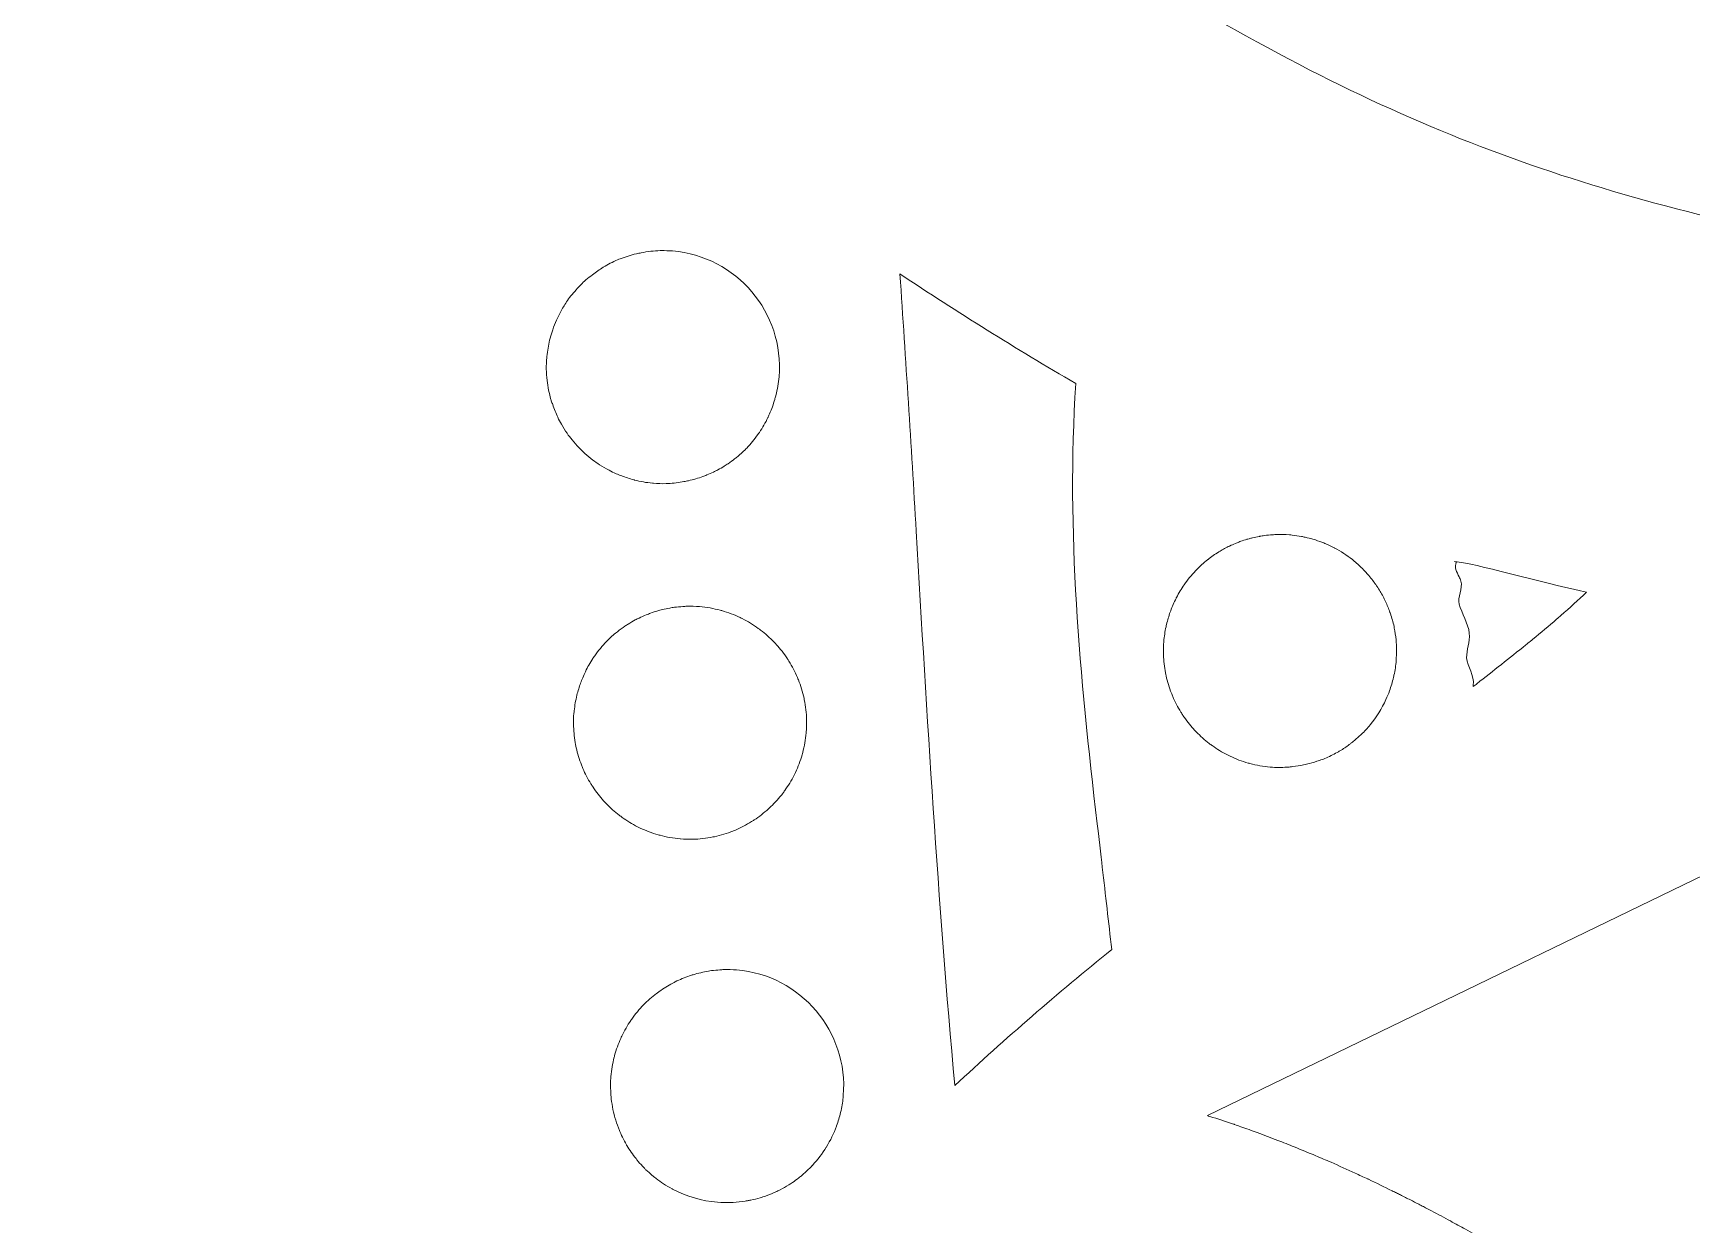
# Model space of a CAD drawing. Header units: millimetres. Extents: x -416 to 1516, y -417 to 43.
# Drawn here: x 490.95 to 521.05, y -215.64 to -194 of the extents above; entities that cross this region are included whole.
import ezdxf

# ---------------------------------------------------------------- set-up
doc = ezdxf.new("R2010")
doc.units = ezdxf.units.MM
doc.header["$MEASUREMENT"] = 0
doc.layers.add('Layer 3', color=7, linetype='Continuous')

msp = doc.modelspace()

# ---------------------------------------------------------------- linework, layer by layer
at = {"layer": 'Layer 3', "lineweight": 0}
for points, knots in [([(492.3217148291765, -166.1662194846967), (492.6204907351348, -165.7071174475935), (492.9517366660416, -165.4608146522449), (493.2756617690422, -165.0888735309187), (493.76404711777, -164.5280981133071), (494.2511405556907, -164.041930544798), (494.6638199311301, -163.4318902617474), (494.9481264360503, -164.1526903646488), (495.1786463877071, -164.8441856240788), (495.5658751202492, -165.5260992116905), (497.218142914975, -168.4361928999278), (499.5223089028972, -170.6230533865772), (502.0130268113457, -172.8231559589981), (502.3409137741544, -173.1128023619205), (502.657001284926, -173.3855247332716), (502.9809263879267, -173.6746328400244), (502.9177950131595, -173.8468014868997), (503.6049193076926, -174.2336641780465), (503.8070602852896, -174.4199146527179), (503.7749347698896, -174.6130553183597), (503.7531445409454, -174.7972387357399), (503.7897486804762, -174.9928555637617), (503.8730338638321, -175.4381341552302), (504.0673372492002, -175.8460765243774), (504.2569897556632, -176.2490019732241), (504.3484570407966, -176.4432838267454), (504.4417330010597, -176.5926933115714), (504.5051227579883, -176.7907432382796), (504.568598642304, -176.9887716331412), (504.5329419040317, -176.9285470576897), (504.5354395982585, -177.2059203079458), (504.5404349867121, -177.7471232768318), (504.6714347425387, -178.1997011643597), (505.3255722478006, -178.5087477612334), (505.4284944754224, -178.5573882031158), (505.9132194101971, -178.6793015196), (506.184176170112, -178.7158195317437), (506.3022568178689, -178.7317315665162), (506.8410697517619, -178.8544200294847), (507.016941876284, -178.8935218632423), (506.9769787686551, -179.058907978381), (506.9145364129849, -179.1969701799524), (506.8521801847019, -179.3600308556386), (506.7408174731412, -179.6513352107633), (506.6391010289392, -179.9502403078023), (506.5630505461023, -180.2553896404083), (506.5590025589071, -180.2755865126906), (506.5525430048723, -180.2962570856021), (506.5466002151603, -180.3169061266668), (506.5466002151603, -180.3169061266668), (506.5515094762267, -180.4863402290007), (506.5515094762267, -180.4863402290007), (506.5441886483206, -180.5955928195767), (506.5108573495008, -180.6947254421648), (506.4514294523802, -180.7837165649181), (506.4092270326859, -180.8783490315286), (506.3458372757573, -180.9574355047619), (506.2612601815944, -181.0209113890776), (506.2526474428813, -181.0284475354516), (506.2424844111998, -181.0326462455742), (506.2336132903253, -181.0396225639319), (505.9720444156077, -181.6591799232605), (505.7618074636204, -182.3571993322657), (505.96567098896, -182.9757231629487), (506.0738469871968, -183.3040622945398), (506.3466124222415, -183.4900543870497), (506.6509866083633, -183.61493909839), (507.0569911113, -183.7814879332551), (507.4487845953601, -183.9267202398051), (507.8347214170952, -184.139885522955), (507.9040539637358, -184.1782122102284), (507.9602951475325, -184.223256833698), (508.0062871722606, -184.2726508902178), (508.1846569910094, -184.3656254046259), (508.3691418542446, -184.4451855784884), (508.5605169084502, -184.5138721697256), (508.5718857235515, -184.5179416887676), (508.6027193281445, -184.5171234785898), (508.5948817359155, -184.5270065962631), (508.4617287954106, -184.6942013865317), (508.2931774987948, -184.8715807403285), (508.1748384688764, -185.0585202340968), (507.933681784909, -185.4395047310719), (507.8403196972587, -185.9207845703613), (508.0205843185244, -186.3161308091405), (508.200762812403, -186.7114555160729), (508.4771455977071, -186.8047960718764), (508.8561922284717, -186.8865309622639), (508.93805630994, -186.9041870766259), (509.0267244549916, -186.9064048568445), (509.115607918511, -186.9064263886913), (509.1396374595207, -186.9064263886913), (509.1634516820625, -186.9064909842316), (509.187395095685, -186.9064263886913), (509.2518183812591, -186.906254133917), (509.3154665203491, -186.9066201753123), (509.3756265002603, -186.9128859427261), (509.3757126276474, -186.9129074745729), (509.3758848824217, -186.9128859427261), (509.3759710098088, -186.9129074745729), (509.3697698379353, -186.935408254461), (509.3671860163214, -186.9570046967841), (509.3615016087708, -186.9793978174382), (509.3615877361579, -186.9793762855915), (509.3616307998515, -186.9793762855915), (509.361673863545, -186.9793547537447), (509.361673863545, -186.9793762855915), (509.361673863545, -186.9793762855915), (509.361673863545, -186.9793978174382), (509.3617599909322, -186.9793547537447), (509.3618461183193, -186.9793332218979), (509.3620183730935, -186.9792901582043), (509.3619322457064, -186.9793332218979), (509.3620183730935, -186.9793762855915), (509.3619322457064, -186.979419349285), (509.3621906278678, -186.9793547537447), (509.3624490100292, -186.9792686263575), (509.3626212648035, -186.9792040308172), (509.3626212648035, -186.9792040308172), (509.3626212648035, -186.9793978174382), (509.3626212648035, -186.9793978174382), (509.3891485000399, -186.970698951338), (509.4156757352763, -186.9625168495605), (509.4422890978998, -186.9535811331456), (510.1984875569122, -186.6997637232699), (511.0189370467244, -186.5787116806569), (511.798906664585, -186.4176749985682), (512.4183348328329, -186.2897973605251), (513.0363849628868, -186.1561061238506), (513.6512483796167, -186.0083330593802), (514.126800747662, -185.8493634345827), (514.593740376994, -185.6683236668328), (515.0562444458888, -185.4667209854054), (516.1611726953955, -186.979419349285), (517.5984234681482, -187.7895120207947), (519.2587441735708, -188.5405859002728), (520.0831555231911, -188.9135390183978), (520.8002521484458, -189.2362152742851), (521.5448234101954, -189.7125212569676), (522.0457402937508, -190.0328720734023), (522.4225906761435, -190.4514081111666), (522.7819571989486, -190.9180462946437), (522.7380322315117, -190.9142997533035), (522.6950116016396, -190.9116728679959), (522.6517325896062, -190.9086799412931), (522.6517325896062, -190.9086799412931), (522.6517325896062, -190.9087445368335), (522.6517325896062, -190.9087445368335), (522.651560334832, -190.9087230049867), (522.6513019526706, -190.9087230049867), (522.6510435705092, -190.9087014731399), (522.650957443122, -190.9087014731399), (522.6508713157349, -190.9086799412931), (522.6507851883478, -190.9086799412931), (522.6507851883478, -190.9086799412931), (522.6507851883478, -190.9087014731399), (522.6507851883478, -190.9087014731399), (522.6507421246541, -190.9087014731399), (522.6506990609606, -190.9086799412931), (522.6506129335735, -190.9086799412931), (522.93052694175, -191.2170805827633), (523.1465344286752, -191.5851029079752), (523.2913145664428, -191.9808367199965), (523.4932832892656, -192.327865494595), (523.6263501023834, -192.7225227142772), (523.6826774135671, -193.147948943012), (523.7433972214948, -193.6063188973245), (523.7387463425896, -194.0750456699395), (523.7232434129061, -194.536882251584), (523.7572637308228, -194.8607427590443), (523.7631203931478, -195.1877899798284), (523.7405550177194, -195.5104016401753), (523.7406411451066, -195.5103585764817), (523.7406842088001, -195.5103370446349), (523.7407272724937, -195.5102939809414), (523.7407272724937, -195.5103370446349), (523.7407272724937, -195.5103585764817), (523.7407272724937, -195.5104016401753), (523.7408133998808, -195.5103370446349), (523.740899527268, -195.5102509172478), (523.7409856546551, -195.5101863217074), (523.7409856546551, -195.5101863217074), (523.7409856546551, -195.5104231720221), (523.7409856546551, -195.5104231720221), (523.7412440368164, -195.5102724490946), (523.7414162915907, -195.5101432580139), (523.7416746737521, -195.5099925350864), (523.7416746737521, -195.5099925350864), (523.7416746737521, -195.5104016401753), (523.7416746737521, -195.5104016401753), (523.7749629088784, -195.4875563507387), (523.8081650166174, -195.4647325931489), (523.8413240606629, -195.4416073897042), (523.8014470804212, -196.2051482084695), (523.6923236809259, -196.9512266994939), (523.5148151360484, -197.6999751395194), (523.5064607794967, -197.7351151134689), (523.4740338182418, -197.7471298839737), (523.5078388176908, -197.8198859942528), (518.7181225645479, -196.8180306952954), (515.6518583915948, -195.7229640316152), (511.1341754907061, -192.9841346526883), (507.2976310309447, -190.6582214995155), (503.0855711632911, -187.2848055322056), (499.4907862792072, -183.5300605583722), (496.7032733947044, -180.6184381090133), (493.2758340238165, -176.4650740556896), (491.7998689905483, -172.4087325039693), (490.9547870680165, -170.0862213825882), (491.0267034362711, -168.1562788917512), (492.3217148291765, -166.1662194846967)], [0, 0, 0, 0, 1, 1, 1, 2, 2, 2, 3, 3, 3, 4, 4, 4, 5, 5, 5, 6, 6, 6, 7, 7, 7, 8, 8, 8, 9, 9, 9, 10, 10, 10, 11, 11, 11, 12, 12, 12, 13, 13, 13, 14, 14, 14, 15, 15, 15, 16, 16, 16, 17, 17, 17, 18, 18, 18, 19, 19, 19, 20, 20, 20, 21, 21, 21, 22, 22, 22, 23, 23, 23, 24, 24, 24, 25, 25, 25, 26, 26, 26, 27, 27, 27, 28, 28, 28, 29, 29, 29, 30, 30, 30, 31, 31, 31, 32, 32, 32, 33, 33, 33, 34, 34, 34, 35, 35, 35, 36, 36, 36, 37, 37, 37, 38, 38, 38, 39, 39, 39, 40, 40, 40, 41, 41, 41, 42, 42, 42, 43, 43, 43, 44, 44, 44, 45, 45, 45, 46, 46, 46, 47, 47, 47, 48, 48, 48, 49, 49, 49, 50, 50, 50, 51, 51, 51, 52, 52, 52, 53, 53, 53, 54, 54, 54, 55, 55, 55, 56, 56, 56, 57, 57, 57, 58, 58, 58, 59, 59, 59, 60, 60, 60, 61, 61, 61, 62, 62, 62, 63, 63, 63, 64, 64, 64, 65, 65, 65, 66, 66, 66, 67, 67, 67, 68, 68, 68, 69, 69, 69, 70, 70, 70, 70]), ([(500.2733397186817, -199.8872231994109), (500.2749761390372, -199.8669617315883), (500.2804021644264, -199.8480137064194), (500.282727603879, -199.8279890889114), (500.293924164206, -199.7271769822743), (500.3107190046966, -199.628367337388), (500.3353083737226, -199.5327228739787), (500.3486581187279, -199.4806804003047), (500.3676492075904, -199.4313078756317), (500.3847024302424, -199.381009481547), (500.404770111444, -199.3219906895153), (500.4260435760654, -199.2636609165807), (500.4509774546399, -199.2072474780097), (500.4730691294391, -199.1572720616268), (500.4964096513516, -199.1080933235749), (500.5220756127167, -199.0603141555638), (500.5561820580207, -198.9970535897159), (500.5939919809713, -198.9363337817884), (500.6340412159873, -198.8772719260631), (500.6585875213198, -198.8403878725242), (500.6824448075551, -198.803030118356), (500.7093165523401, -198.7680193354872), (500.7397195199974, -198.7287452469553), (500.7752901308826, -198.6943373557964), (500.808363047541, -198.6573671748703), (500.8641305307085, -198.5948817555066), (500.920587032973, -198.5330207596996), (500.9832877708046, -198.4776408497742), (501.0217867128522, -198.4435990000106), (501.0639460688529, -198.4141434336117), (501.1048996414339, -198.3829653194701), (501.1680310162011, -198.3348201100638), (501.231980601146, -198.2878376203837), (501.3002796191411, -198.2469917070367), (501.3839523757391, -198.1969732269602), (501.4693907437733, -198.1494955048041), (501.5597814365676, -198.1112764767646), (501.574509219767, -198.1050753048912), (501.5896245762085, -198.0996492795019), (501.6046107415693, -198.0940509993384), (501.7002982686722, -198.0561334171539), (501.7996892734216, -198.026182618279), (501.9012765265429, -198.0024760549711), (501.9308182203289, -197.9956935232345), (501.9604891051957, -197.98929856474), (501.9904614359173, -197.9837648801168), (502.1032883130593, -197.9625560110358), (502.2180099927181, -197.946966953965), (502.3357461309265, -197.9445553871253), (502.3368657869592, -197.9445338552785), (502.3378993156048, -197.9443185368107), (502.3390189716375, -197.9442970049639), (502.3433253409941, -197.9442108775768), (502.3478039651249, -197.9447707055932), (502.3521103344814, -197.9447061100528), (502.4192466327502, -197.9438448361815), (502.4868135679547, -197.9455243202306), (502.5549833948691, -197.9511226003941), (503.7199854968999, -198.046896254884), (504.5866853936016, -199.0688407668898), (504.4909978664988, -200.2337998052271), (504.4814377265272, -200.3505670103303), (504.4601211982123, -200.4633938874722), (504.4326896254109, -200.5735077519195), (504.4319144789268, -200.5767375289369), (504.4311393324426, -200.5799673059543), (504.430407249652, -200.5832186148185), (504.4247228421013, -200.6047504616013), (504.4181340969858, -200.6258732032953), (504.4120190524994, -200.6472327953038), (504.3861377726665, -200.7365468957589), (504.3550457859121, -200.8234278975276), (504.3183555189942, -200.9071867815127), (504.3103026082974, -200.9255534468184), (504.3025942071492, -200.9441138987452), (504.294282914291, -200.9623513729703), (504.2923881117741, -200.9663347646251), (504.2906655640315, -200.9703612199735), (504.2887707615146, -200.9743230797815), (504.2432955011093, -201.0690632056259), (504.1919205146855, -201.1602290449043), (504.1336122735977, -201.2462272409549), (504.1247842164167, -201.2592755401053), (504.1150087579774, -201.271591756465), (504.1058792549414, -201.2844247371476), (504.0439967272877, -201.3714133981501), (503.9770757474867, -201.4545263267318), (503.9032645767152, -201.5309213191172), (503.8934460545822, -201.5408905641776), (503.8832399592072, -201.5504507041492), (503.8730338638321, -201.5600539078143), (503.8300132339601, -201.6025793052104), (503.7860882665231, -201.6442218968884), (503.739708668553, -201.6830438166377), (503.7219664268039, -201.6978792590711), (503.7029322742479, -201.711078281149), (503.6847163318697, -201.725353895566), (503.6460020713541, -201.7556922676829), (503.6069433012901, -201.7856215347111), (503.5661619834835, -201.8132253622866), (503.5432520985066, -201.8287282919703), (503.5193948122712, -201.8427239923791), (503.4958820355844, -201.8573225844978), (503.4577276030852, -201.8809860841121), (503.4193147884247, -201.9041328194037), (503.3796961903444, -201.9253847521783), (503.3537718468178, -201.9392727933532), (503.327287675275, -201.9520627103422), (503.3008035037321, -201.964874159178), (503.2615294152002, -201.9838652480404), (503.2217816260392, -202.0018874037976), (503.1812586903939, -202.0184669258204), (503.156970767223, -202.0284146390341), (503.1323383345034, -202.037737928691), (503.1075767107031, -202.0468028361866), (503.0229565528467, -202.077787163707), (502.9356664459892, -202.1027856378219), (502.8467399187762, -202.1229394464106), (502.8195667281363, -202.1288391724291), (502.7923935374964, -202.1346527710604), (502.7649189010015, -202.1396050958205), (502.6712984311898, -202.1568305732467), (502.5758692862484, -202.1686946208241), (502.4788898483386, -202.1730009901806), (502.4659276765754, -202.1740775825198), (502.4530516321993, -202.17534796148), (502.4399602693553, -202.1757140028753), (502.3638236591313, -202.1776949327793), (502.2869980298102, -202.1762522990448), (502.209397254005, -202.1699004042439), (502.2044018655513, -202.169491299155), (502.1997509866463, -202.1679840698802), (502.1946694708055, -202.1675319010978), (502.0821871032121, -202.1575411241906), (501.9729775763297, -202.1376456977632), (501.8666963806097, -202.1110753988333), (501.862303883866, -202.1099772746473), (501.8578252597352, -202.1090514052357), (501.8533466356044, -202.1079102173562), (501.8144170566211, -202.0978979086022), (501.7779851718645, -202.0827825521606), (501.7398307393654, -202.0710046319705), (501.6693785366921, -202.048546915776), (501.5993569709544, -202.0253355849441), (501.5325221185405, -201.9959661459324), (501.4885971511036, -201.9765228882875), (501.4466531135707, -201.9538498536252), (501.4045368212635, -201.9314352011243), (501.3463147075627, -201.900924574233), (501.2888677403462, -201.8692081639219), (501.2340045947436, -201.8336375530367), (501.1918883024364, -201.8064643623968), (501.1518390674204, -201.7768150093769), (501.1118759597915, -201.7469288060423), (501.0619220752554, -201.7092050104789), (501.0138629932362, -201.6694141576242), (500.9675264589595, -201.6275562474785), (500.9299749181703, -201.5934282703277), (500.8928540143168, -201.5589342517816), (500.8578862951414, -201.5223085804041), (500.814908728963, -201.4773931480151), (500.7752040034954, -201.4296785755444), (500.7362744245121, -201.3811888565895), (500.7048379282093, -201.3421300865255), (500.6728846675836, -201.303609612631), (500.644290375056, -201.2623976578888), (500.6075139807509, -201.2092570600288), (500.5758191022866, -201.1527144303771), (500.5440380964352, -201.0963009918061), (500.5205253197483, -201.0547445275153), (500.4946009762219, -201.0146737606525), (500.4739304033104, -200.9714808760062), (500.4385320471994, -200.8975189823072), (500.4106267737689, -200.8198536109616), (500.3839272837582, -200.7416714752932), (500.3756590545936, -200.7171467018076), (500.3639457299437, -200.6941291575968), (500.3564526472633, -200.6692383427159), (500.3542994625851, -200.6622189606647), (500.3525769148424, -200.6550057919924), (500.3505959849384, -200.6479433462476), (500.3180398326028, -200.5355040423478), (500.2936657820447, -200.4198134295838), (500.2802299096522, -200.3010868264233), (500.2648992347428, -200.1660821470951), (500.2617986488061, -200.0277830952091), (500.2733397186817, -199.8872231994109)], [0, 0, 0, 0, 1, 1, 1, 2, 2, 2, 3, 3, 3, 4, 4, 4, 5, 5, 5, 6, 6, 6, 7, 7, 7, 8, 8, 8, 9, 9, 9, 10, 10, 10, 11, 11, 11, 12, 12, 12, 13, 13, 13, 14, 14, 14, 15, 15, 15, 16, 16, 16, 17, 17, 17, 18, 18, 18, 19, 19, 19, 20, 20, 20, 21, 21, 21, 22, 22, 22, 23, 23, 23, 24, 24, 24, 25, 25, 25, 26, 26, 26, 27, 27, 27, 28, 28, 28, 29, 29, 29, 30, 30, 30, 31, 31, 31, 32, 32, 32, 33, 33, 33, 34, 34, 34, 35, 35, 35, 36, 36, 36, 37, 37, 37, 38, 38, 38, 39, 39, 39, 40, 40, 40, 41, 41, 41, 42, 42, 42, 43, 43, 43, 44, 44, 44, 45, 45, 45, 46, 46, 46, 47, 47, 47, 48, 48, 48, 49, 49, 49, 50, 50, 50, 51, 51, 51, 52, 52, 52, 53, 53, 53, 54, 54, 54, 55, 55, 55, 56, 56, 56, 57, 57, 57, 58, 58, 58, 59, 59, 59, 60, 60, 60, 61, 61, 61, 62, 62, 62, 62]), ([(510.2635998615834, -208.3511553194195), (510.2875432752059, -208.5561169689451), (510.3319850069656, -208.9283810679731), (510.3564451849109, -209.1388118065815), (510.4168204832899, -209.6585905879186), (510.4696165716014, -210.1303318190832), (510.5265467744951, -210.6376005974395), (509.5467185547965, -211.4260106992389), (508.6006953345469, -212.251434045658), (507.679089228549, -213.1073464871215), (507.3735092590073, -209.7601132454996), (507.1741243577985, -206.3922094309661), (506.9793903354948, -203.0416818167864), (506.8880953051357, -201.4716226130773), (506.7902545933545, -199.9318156540981), (506.6834566333118, -198.3678284311818), (507.7292153678594, -199.0622950854678), (508.7914244333491, -199.7255836256124), (509.8745624539116, -200.3583615388656), (509.7014464057778, -203.0517156573871), (509.9492348985544, -205.6625812708837), (510.2635998615834, -208.3511553194195)], [0, 0, 0, 0, 1, 1, 1, 2, 2, 2, 3, 3, 3, 4, 4, 4, 5, 5, 5, 6, 6, 6, 7, 7, 7, 7]), ([(512.012158075122, -206.6308899525536), (511.9423087641586, -206.5534614315226), (511.8779716059715, -206.4712097768122), (511.8200940018193, -206.3842641795032), (511.8067011931204, -206.3640888390678), (511.7942557856799, -206.3433536706159), (511.7815089323845, -206.322726161398), (511.7263012772334, -206.2333044017089), (511.6766919022458, -206.1402652917604), (511.6351785016485, -206.0429628761489), (511.626307380774, -206.0221200484631), (511.6189865528679, -206.0005451379868), (511.6107183237032, -205.9793793325993), (511.5714442351714, -205.8784165030347), (511.5379406815774, -205.7747191289286), (511.5144279048905, -205.6673828727163), (511.5104660450825, -205.6490592711041), (511.5083989877913, -205.6300897140885), (511.504867764919, -205.6116153895488), (511.4843694467817, -205.5043006651833), (511.4711058291635, -205.3947035650588), (511.4675746062911, -205.2828456210221), (511.4650769120643, -205.2030916605385), (511.4659381859356, -205.122648680958), (511.4726561221319, -205.0412367682722), (511.4800630774251, -204.9509322028651), (511.4941879689147, -204.8628669495234), (511.5124469749865, -204.7765457757711), (511.5155475609232, -204.7617749288781), (511.5195094207313, -204.7473701233803), (511.5228683888294, -204.732728467568), (511.5407828853527, -204.6566779847311), (511.5621424773612, -204.582134731169), (511.5878945661134, -204.5097231304385), (511.5909951520502, -204.5009381369511), (511.5938373558255, -204.4920454842298), (511.5970240691494, -204.4833250862827), (511.6254030432091, -204.4068009028166), (511.6585620872547, -204.3327528817305), (511.6950800993983, -204.2608149816292), (511.6980945579479, -204.2548291282235), (511.7002046789326, -204.2482834468016), (511.7033052648694, -204.2423406570895), (511.745077047628, -204.1621345278235), (511.7917150277596, -204.0850505163411), (511.8427455046348, -204.0113900684971), (511.9052739876921, -203.9211931623239), (511.9737452604614, -203.8357117305961), (512.0490205968141, -203.7566683210564), (512.0543604948163, -203.7509839135057), (512.0590975011086, -203.7446320187048), (512.0646096538849, -203.7390122066945), (512.1274826464908, -203.6743951344993), (512.1951787727759, -203.6148165144512), (512.2658032302235, -203.5589844357434), (512.269420580483, -203.5562929548956), (512.2729087396618, -203.5535368785074), (512.2764830262278, -203.5508023339659), (512.2837177267468, -203.5454624359638), (512.2909524272658, -203.5402086653488), (512.2981010003978, -203.5347611081127), (512.361232375165, -203.4868096853274), (512.4267753167718, -203.4421741669467), (512.4949020799926, -203.4013067217529), (512.5209125509062, -203.3856961328354), (512.5467507670456, -203.3697840980629), (512.5734502570563, -203.3552716333312), (512.6040254794879, -203.3392304074781), (512.6346868293066, -203.3233829682459), (512.6658649434481, -203.3083968028851), (512.7002297709136, -203.2918388127091), (512.7351113627017, -203.2762066919448), (512.7705097188126, -203.2614789087453), (512.7923860751439, -203.2529953611129), (512.8140040493139, -203.2440811765448), (512.8359665330323, -203.2357698836866), (512.846904711198, -203.2316357691043), (512.8579290167509, -203.2275231863688), (512.8687810675293, -203.2231737533187), (512.9054713344473, -203.2099962630876), (512.9429367478493, -203.1983044702845), (512.9804882886385, -203.1871509736511), (512.993235141934, -203.1837274100126), (513.0058097404552, -203.1798516775917), (513.0184704663635, -203.1763419865661), (513.0389687845008, -203.1706791108622), (513.0593809752507, -203.1650592988519), (513.079879293388, -203.1594394868416), (513.1217372035338, -203.1492333914665), (513.1642841327766, -203.1412235444633), (513.2070033167937, -203.1335582070086), (513.2089842466978, -203.1332136974601), (513.2109651766018, -203.132826124218), (513.2128599791187, -203.1324816146695), (513.2414542716463, -203.1274646943691), (513.2699624367867, -203.1220817326734), (513.2987289840885, -203.1177753633168), (513.3473048304305, -203.1112727455884), (513.3966558232568, -203.1078276501032), (513.4461790708573, -203.1047270641664), (513.471974223303, -203.1025092839478), (513.4975971209745, -203.100011589721), (513.5236937192753, -203.0993010387772), (513.599571947338, -203.0973201088732), (513.6761391944976, -203.0987842744544), (513.7534815881415, -203.1050931055618), (513.7537830339965, -203.1051146374085), (513.7540844798515, -203.1051146374085), (513.7543859257064, -203.1051361692553), (513.7702333649386, -203.1064496119091), (513.7854348487672, -203.1097009207733), (513.8011530969187, -203.1113588729756), (513.858126363506, -203.1171078760666), (513.9148412479319, -203.1236750893353), (513.9701350304701, -203.1339888439443), (513.9923989600436, -203.1381229585266), (514.0136724246651, -203.1447547673357), (514.035677972077, -203.149577901015), (514.083866245177, -203.1598485919304), (514.1319683908898, -203.1701192828458), (514.1786063710214, -203.1838350692465), (514.1936786637693, -203.1882706296838), (514.2079758100331, -203.1944502697104), (514.2229619753939, -203.1992088078494), (514.2754135541569, -203.2157022024851), (514.3275206233712, -203.2329061480645), (514.3779482085366, -203.2534259980485), (514.3902213612029, -203.2584213865022), (514.4017193673849, -203.2648163449966), (514.4139063926639, -203.2700270519181), (514.4657981434104, -203.2920971948705), (514.5171731298343, -203.3152008664684), (514.5666102500476, -203.3412328692288), (514.5686773073387, -203.3423309934148), (514.5706151735492, -203.3436659679153), (514.5726822308403, -203.344785623948), (514.6864995729343, -203.4051178586334), (514.7937281699127, -203.4756346568471), (514.893635938985, -203.5546995982336), (514.8961336332118, -203.5566805281377), (514.8988897096, -203.5582954166464), (514.9013874038268, -203.5602978783972), (514.9043157349893, -203.5626663815433), (514.9071579387645, -203.5651210120765), (514.9100001425398, -203.5675325789162), (514.9159429322519, -203.572312648902), (514.921196702867, -203.577760206138), (514.9270533651919, -203.5826048716642), (514.9861798164575, -203.6315252275547), (515.0421195543992, -203.6839337426241), (515.0955185344205, -203.7388399519202), (515.1165336168806, -203.7604579260902), (515.137118062405, -203.782485005349), (515.1572718709937, -203.8049642533903), (515.2066228638199, -203.8601503766946), (515.253217780258, -203.9175758120644), (515.2967121107591, -203.9776066008948), (515.3012337985836, -203.9838508364618), (515.3063583781179, -203.9895998395529), (515.3107939385551, -203.9958871388135), (515.3160907728637, -204.0034232851874), (515.3214306708659, -204.0110455589486), (515.3265983140938, -204.0186893645565), (515.3311630656117, -204.0253857689059), (515.3350387980325, -204.0325558738846), (515.3395174221635, -204.0392953419276), (515.3799972941151, -204.099929022468), (515.4171181979686, -204.162780483227), (515.4513107706598, -204.2273544917287), (515.4662969360206, -204.2556473384013), (515.4805940822844, -204.2842846946224), (515.4942883368383, -204.3132880922389), (515.5251219414313, -204.3784434606036), (515.5526827053133, -204.4451921856304), (515.5768845010971, -204.5135773310126), (515.5793391316304, -204.5206397767573), (515.5824827812606, -204.5274007766471), (515.5848943481003, -204.5345062860855), (515.6113354559496, -204.6119563389632), (515.6331256848938, -204.6913011943579), (515.6504372897072, -204.7722394064145), (515.6522029011434, -204.7805722311194), (515.6530641750147, -204.7891634379858), (515.6547436590638, -204.7975177945375), (515.6688685505533, -204.8687020800015), (515.6794622191704, -204.9410921488853), (515.6863093464474, -205.014386555334), (515.6894529960776, -205.0477393860006), (515.6917784355302, -205.0812860032882), (515.6933287284986, -205.1150264071969), (515.6967738239838, -205.191055358187), (515.6965154418224, -205.2679886467419), (515.6917353718367, -205.345610954394), (515.6908310342718, -205.3597573777303), (515.6915631170624, -205.3736238870584), (515.6904003973361, -205.3878133740883), (515.6829073146557, -205.4793883184556), (515.6682225951498, -205.5685516959832), (515.6491453789002, -205.6558633346875), (515.6465615572863, -205.6680718918134), (515.6433317802689, -205.6799790030843), (515.6405326401871, -205.6920799009762), (515.6205510863726, -205.7762048263566), (515.5969091186051, -205.8588009906155), (515.5678411254484, -205.9387056740265), (515.5485485907309, -205.9916524852655), (515.5271889987224, -206.0433719812378), (515.503934604197, -206.0941440759516), (515.4276257391987, -206.2608005700506), (515.332024339483, -206.415915994274), (515.2176471693726, -206.5552485748055), (515.1679947306915, -206.615774596112), (515.114423495896, -206.6728124582397), (515.0585268216478, -206.7273741579874), (515.047890089337, -206.7377094444431), (515.0368657837843, -206.7475710302696), (515.0260567966992, -206.7576909982575), (514.9788159248577, -206.8019389433962), (514.9295079957251, -206.8439475764695), (514.8784344551563, -206.8837384293241), (514.8649555190702, -206.8942244387073), (514.8516057740649, -206.9047965754777), (514.8379115195111, -206.9149380753124), (514.7836512656183, -206.9551380332559), (514.7273670181281, -206.992603446658), (514.6694463502823, -207.0275281021397), (514.6594986370686, -207.0335139555453), (514.6500676881777, -207.0401457643545), (514.6399907838834, -207.0459593629858), (514.6330144655258, -207.0500288820278), (514.6253491280711, -207.0530002768838), (514.6183297460199, -207.0569836685386), (514.5458535497489, -207.0978295818856), (514.4709227229448, -207.1347566991181), (514.3937525840752, -207.166989873752), (514.3621868966916, -207.180081236596), (514.3295446169689, -207.1908040962938), (514.297203783101, -207.202280570629), (514.2371729942706, -207.2240707995732), (514.1762809315688, -207.2435571209117), (514.1140108306729, -207.2598997926198), (514.0789569841105, -207.2690723593493), (514.0435586279996, -207.2772113974332), (514.0079018897272, -207.2845968208797), (513.9425312028945, -207.2976666518769), (513.8762992421907, -207.3080450020262), (513.8090337528412, -207.3149782566903), (513.7816452437335, -207.3177989286188), (513.754515116787, -207.3217607884268), (513.7268682255179, -207.3236555909437), (513.7197627160797, -207.324129291573), (513.7126572066413, -207.3245599285086), (513.705551697203, -207.3251412883718), (513.6078401765026, -207.3308041640756), (513.5091381908502, -207.332160670423), (513.4087997848422, -207.3239355049519), (513.4073356192611, -207.3238063138712), (513.4059145173734, -207.3234833361695), (513.4044072880986, -207.3233541450888), (513.2775416468543, -207.3127174127781), (513.1548962475794, -207.2893553590187), (513.0359973896446, -207.2577681397883), (513.0245855108498, -207.254732149392), (513.0126999314257, -207.2527512194879), (513.0013311163243, -207.2495214424705), (512.8891071308923, -207.2176758410787), (512.781964661301, -207.1752365710698), (512.6786117967436, -207.1264238744132), (512.6620753384144, -207.118607814031), (512.6451082431495, -207.1116314956734), (512.6288301669817, -207.1034278620492), (512.5309894552006, -207.0540553373762), (512.4385747688087, -206.996371519845), (512.3504664517735, -206.9331540176907), (512.3324658278631, -206.920234909621), (512.3142929491784, -206.9076172474063), (512.2967229622036, -206.8941813750138), (512.2128348871378, -206.8298872805203), (512.1344589648484, -206.7591982275324), (512.0612937494803, -206.683492254244), (512.0446281000704, -206.6662021812774), (512.0282638965156, -206.6486967898429), (512.012158075122, -206.6308899525536)], [0, 0, 0, 0, 1, 1, 1, 2, 2, 2, 3, 3, 3, 4, 4, 4, 5, 5, 5, 6, 6, 6, 7, 7, 7, 8, 8, 8, 9, 9, 9, 10, 10, 10, 11, 11, 11, 12, 12, 12, 13, 13, 13, 14, 14, 14, 15, 15, 15, 16, 16, 16, 17, 17, 17, 18, 18, 18, 19, 19, 19, 20, 20, 20, 21, 21, 21, 22, 22, 22, 23, 23, 23, 24, 24, 24, 25, 25, 25, 26, 26, 26, 27, 27, 27, 28, 28, 28, 29, 29, 29, 30, 30, 30, 31, 31, 31, 32, 32, 32, 33, 33, 33, 34, 34, 34, 35, 35, 35, 36, 36, 36, 37, 37, 37, 38, 38, 38, 39, 39, 39, 40, 40, 40, 41, 41, 41, 42, 42, 42, 43, 43, 43, 44, 44, 44, 45, 45, 45, 46, 46, 46, 47, 47, 47, 48, 48, 48, 49, 49, 49, 50, 50, 50, 51, 51, 51, 52, 52, 52, 53, 53, 53, 54, 54, 54, 55, 55, 55, 56, 56, 56, 57, 57, 57, 58, 58, 58, 59, 59, 59, 60, 60, 60, 61, 61, 61, 62, 62, 62, 63, 63, 63, 64, 64, 64, 65, 65, 65, 66, 66, 66, 67, 67, 67, 68, 68, 68, 69, 69, 69, 70, 70, 70, 71, 71, 71, 72, 72, 72, 73, 73, 73, 74, 74, 74, 75, 75, 75, 76, 76, 76, 77, 77, 77, 78, 78, 78, 79, 79, 79, 80, 80, 80, 81, 81, 81, 82, 82, 82, 83, 83, 83, 84, 84, 84, 85, 85, 85, 86, 86, 86, 87, 87, 87, 88, 88, 88, 89, 89, 89, 90, 90, 90, 91, 91, 91, 92, 92, 92, 93, 93, 93, 94, 94, 94, 94]), ([(518.6792791129517, -204.5697108555754), (518.6534408968124, -204.5921901036166), (518.6274304258988, -204.6145186287304), (518.6014199549851, -204.6369117493845), (518.4586638108151, -204.7602246359097), (518.3135822271925, -204.8823532708618), (518.166304395198, -205.0029746765391), (518.1508875929015, -205.0157215298345), (518.1353846632179, -205.02846838313), (518.1198817335343, -205.0411291090383), (518.0939573900077, -205.0622949144257), (518.0675162821585, -205.0829008917969), (518.0415058112449, -205.1039805697973), (517.747251593111, -205.342338113683), (517.4487771330076, -205.5766907340671), (517.1543937237931, -205.8089117016197), (517.1326465585424, -205.8260510516589), (517.1105118200496, -205.8434272520126), (517.0888507821861, -205.8605450702049), (517.090056565606, -205.8532673059923), (517.0859224510236, -205.8449990768277), (517.086783724895, -205.838927096035), (517.1152057626483, -205.6506741596129), (516.9770574336898, -205.5111047287667), (516.9681001854282, -205.3366537061323), (516.9606071027478, -205.1906462530981), (517.034246018745, -205.0635868252327), (517.015900885286, -204.8889420159773), (516.9976418792141, -204.7142972067219), (516.8780109384888, -204.5275299677278), (516.8331385697935, -204.3625314258312), (516.8004101626836, -204.2420822749281), (516.8987676387875, -204.0742199974093), (516.8645750660963, -203.9457394676563), (516.8606993336755, -203.931097811844), (516.8533785057693, -203.9180710445404), (516.8477371619123, -203.9041830033655), (516.84300015562, -203.8925127424092), (516.8390813595055, -203.8805840992915), (516.8336553341163, -203.8693444752709), (516.7886537743402, -203.7764776200966), (516.7287521765904, -203.6955178761932), (516.7867159081297, -203.5979355465735), (516.7870604176783, -203.5972680593233), (516.7801702267078, -203.5958469574356), (516.7712991058332, -203.5942536007737), (516.7712129784461, -203.5942320689269), (516.771126851059, -203.5942320689269), (516.7710407236718, -203.5942105370801), (516.7663898447668, -203.5933707950556), (516.761911220636, -203.5925525848778), (516.7563129404724, -203.5916267154662), (516.7532984819228, -203.5911314829902), (516.7504132144539, -203.5906577823609), (516.747527946985, -203.5901840817317), (516.7735384178986, -203.5938875593783), (516.8100564300423, -203.5990336707594), (516.8725849130996, -203.6076894731661), (517.2014192771667, -203.653207797265), (518.6162338655716, -204.0388647049919), (519.1429028378792, -204.1468253847609), (518.9937302033679, -204.2901413569473), (518.8381410785153, -204.4307443164391), (518.6792791129517, -204.5697108555754)], [0, 0, 0, 0, 1, 1, 1, 2, 2, 2, 3, 3, 3, 4, 4, 4, 5, 5, 5, 6, 6, 6, 7, 7, 7, 8, 8, 8, 9, 9, 9, 10, 10, 10, 11, 11, 11, 12, 12, 12, 13, 13, 13, 14, 14, 14, 15, 15, 15, 16, 16, 16, 17, 17, 17, 18, 18, 18, 19, 19, 19, 20, 20, 20, 21, 21, 21, 21]), ([(500.9289844532183, -207.3461994345253), (500.9201563960373, -207.3254642660735), (500.9128786318248, -207.3039754829842), (500.9046534663537, -207.2829173368306), (500.8653363141283, -207.1818253161854), (500.8317896968407, -207.0780202828454), (500.8082769201538, -206.9705548355524), (500.8042719966522, -206.9523604250209), (500.8022910667482, -206.9335631227796), (500.7988029075694, -206.9151964574738), (500.7782615257386, -206.8077956057211), (500.7649548444268, -206.6981123782095), (500.7614236215545, -206.5861683067857), (500.7589259273277, -206.5064143463021), (500.7597872011989, -206.4259713667215), (500.7665051373952, -206.3445594540357), (500.767710920815, -206.3297886071427), (500.7714143984617, -206.3159005659678), (500.77296469143, -206.3012589101555), (500.7829554683373, -206.2048393002621), (500.7992335445051, -206.1106374705873), (500.8214544103849, -206.0188472077521), (500.8310145503565, -205.9790563548975), (500.8434168941034, -205.9404712854627), (500.8552163461404, -205.9016493657133), (500.8762314286004, -205.8325106056937), (500.9004332243843, -205.7649867341828), (500.9281662430406, -205.6992069422613), (500.9431524084014, -205.6626243345773), (500.9583108285365, -205.6261493861272), (500.9753640511885, -205.5907725618631), (501.015757795753, -205.5082194612978), (501.060974673997, -205.4287023511289), (501.1111869406944, -205.3528025912194), (501.1160100743738, -205.3455894225472), (501.1197135520204, -205.3376226392376), (501.1245366856998, -205.3304525342589), (501.1314268766703, -205.3202464388838), (501.139092214125, -205.3106001715251), (501.1462407872569, -205.3005447990776), (501.210664072831, -205.2091205776377), (501.2807717659559, -205.1220673210948), (501.3584586691483, -205.0423348924581), (501.4097905918785, -204.9895603359934), (501.4641369731583, -204.9398002380783), (501.5206365391164, -204.8926670254708), (501.5324359911534, -204.8827839077975), (501.5452689718359, -204.8740635098504), (501.5573268060343, -204.8644603061853), (501.601768537794, -204.828997354534), (501.6471576708122, -204.7947186544557), (501.6943554789601, -204.7628515212172), (501.7135618862904, -204.7499539449943), (501.7335434401048, -204.7383482795784), (501.7530943569836, -204.7260535950654), (501.7948661397423, -204.6998278056839), (501.8372408142109, -204.674441758327), (501.8809073994864, -204.651144300108), (501.9041617940118, -204.6387419563611), (501.92793295286, -204.6272870138726), (501.9517041117083, -204.6157244121502), (501.9933897670798, -204.5953768169405), (502.0358505689355, -204.5762350051506), (502.0790003898883, -204.5586219544822), (502.1049247334147, -204.5480282858651), (502.1311074591027, -204.5379729134175), (502.157548566952, -204.528412773446), (502.2005261331304, -204.5128667800687), (502.2442788457931, -204.4990218025874), (502.2883760680043, -204.4862534174452), (502.3157645771121, -204.4783512296759), (502.3431530862198, -204.4703413826727), (502.370886104876, -204.4635157872426), (502.4161891105071, -204.452362290609), (502.4622672626223, -204.4435988289684), (502.5086037968989, -204.4354597908846), (502.536250688168, -204.4306151253584), (502.5636391972758, -204.4250383770417), (502.5915444707063, -204.4212703038547), (502.6420151195652, -204.4145093039649), (502.6932609149083, -204.4108488900118), (502.7446789650257, -204.4077052403815), (502.7690099518902, -204.4061980111067), (502.7929964292063, -204.403291211791), (502.8175427345387, -204.4026237245407), (502.8932487078271, -204.4006427946367), (502.9697298275996, -204.402106960218), (503.0469860938563, -204.4084157913253), (503.0473306034049, -204.4084157913253), (503.0477612403405, -204.4084157913253), (503.0481488135826, -204.4084588550189), (503.177684403828, -204.4191171191764), (503.3029136247168, -204.4429098098714), (503.4242240494912, -204.4754013666667), (503.4335688709949, -204.4778990608935), (503.4433012657408, -204.4795139494022), (503.4525599598574, -204.4821408347097), (503.5676261490647, -204.5146754551985), (503.6776108224313, -204.5579759990787), (503.7833321901349, -204.6082959250102), (503.7966819351403, -204.6146478198111), (503.8104623170813, -204.6202891636682), (503.8236398073124, -204.6269209724773), (503.9253131878208, -204.6779945130461), (504.0215174792464, -204.7377453878684), (504.1126833185248, -204.803718966411), (504.1265067641594, -204.8137097433182), (504.1405024645682, -204.8234206062172), (504.1540675280414, -204.8337343608262), (504.242434227238, -204.9010213820225), (504.3249442641098, -204.975220126036), (504.4014253838823, -205.0551032776003), (504.4137416002421, -205.0679577901296), (504.4259286255211, -205.0809630255864), (504.4379003323324, -205.0941405158175), (504.5123574585073, -205.1759184698986), (504.5805703491153, -205.2631439812158), (504.6415054755107, -205.3556017313012), (504.6508502970144, -205.3697696864843), (504.6595491631147, -205.384368278603), (504.6685925387634, -205.398751552254), (504.728020435884, -205.4938792513404), (504.7809026515826, -205.5933348516302), (504.8247845553259, -205.6974197989783), (504.8304258991831, -205.710834139524), (504.8350767780881, -205.7247437125457), (504.8405028034774, -205.7383087760189), (504.8834373059623, -205.8463340513283), (504.9191371079282, -205.95789054951), (504.9438556680349, -206.0733012482659), (504.9458365979389, -206.0824307513018), (504.9467839991974, -206.0918617001927), (504.9486357380207, -206.1010342669221), (504.9725360879496, -206.2203637617925), (504.9873499985362, -206.3427292470592), (504.9902783296986, -206.4677216176334), (504.9913549220378, -206.5167065690643), (504.9890294825852, -206.5663590077455), (504.986574852052, -206.6160545101202), (504.9853690686322, -206.6411391116222), (504.9862303425035, -206.6658792035756), (504.9841632852123, -206.6911145280051), (504.9838618393574, -206.6950117922728), (504.9830005654861, -206.6987152699194), (504.9826560559375, -206.7026125341871), (504.9719331962397, -206.8246981054457), (504.9496692666663, -206.9429294761301), (504.9194816174768, -207.0576942194824), (504.9158642672172, -207.0713884740363), (504.9134957640711, -207.085599492913), (504.9096630953438, -207.0991645563861), (504.8779682168795, -207.2104196087129), (504.835981115653, -207.3168299955136), (504.7875775240852, -207.4193861817401), (504.7796107407756, -207.4362886814646), (504.7724621676437, -207.4536433499716), (504.7640216837049, -207.4702874675347), (504.7143261813301, -207.5687741347193), (504.6563624497908, -207.6620285631356), (504.5925420559265, -207.7506751763405), (504.5806564765024, -207.7672331665164), (504.5690292792397, -207.7839849433135), (504.5566269354928, -207.8001768920941), (504.4909117391117, -207.8862181518382), (504.4186508613085, -207.9666395995721), (504.3408347670355, -208.041398171602), (504.3260639201425, -208.0556307223254), (504.3110346910881, -208.0696048908875), (504.2958332072594, -208.0834068046752), (504.2156055461467, -208.1560767875672), (504.1303824965803, -208.2229116399811), (504.0400348674796, -208.2826625148034), (504.0241013008603, -208.2931915878802), (504.0077370973054, -208.3029885781663), (503.9915020848312, -208.3130870143075), (503.8977524239388, -208.3714813827825), (503.7999117121577, -208.4236315156905), (503.6974631851651, -208.4669751232643), (503.6827784656592, -208.4731762951377), (503.6675339181369, -208.4782793428252), (503.6527200075504, -208.4841575369969), (503.5456636653462, -208.5265968070059), (503.435248355044, -208.5620597586571), (503.3209573123208, -208.5866275958363), (503.3111387901878, -208.588737716821), (503.3009757585064, -208.5897712454666), (503.2910711089863, -208.5917521753706), (503.1705788943897, -208.6159109074609), (503.0470722212435, -208.6313277097574), (502.9207233443219, -208.6339115313714), (502.9199481978378, -208.6339330632182), (502.9192161150471, -208.6340622542989), (502.9184840322565, -208.6340622542989), (502.8471705557118, -208.635440292493), (502.7752111237637, -208.6332225122743), (502.7026488001056, -208.6272581907155), (502.7011846345244, -208.6271289996348), (502.6997635326367, -208.626806021933), (502.6982563033619, -208.6266768308524), (502.5713906621176, -208.6160400985416), (502.4487883265363, -208.5926780447823), (502.329846404908, -208.5610908255519), (502.3183914624196, -208.5580333033087), (502.306548946689, -208.5560739052515), (502.2951801315877, -208.5528441282341), (502.1830422735428, -208.5210200586891), (502.075856740258, -208.4785592568334), (501.972546939394, -208.4297896238703), (501.9560104810648, -208.4219520316414), (501.9389572584129, -208.4149757132838), (501.9225930548579, -208.4067290159659), (501.8247523430768, -208.3573349594462), (501.7322515292979, -208.2996296100683), (501.6441432122626, -208.2364121079139), (501.6262287157393, -208.2235575953846), (501.6081419644418, -208.2109614650166), (501.5906581048541, -208.1975686563177), (501.5067269660947, -208.1332530299775), (501.4283079801117, -208.0625639769895), (501.3550997010502, -207.9868149400075), (501.3384771153338, -207.9695463988877), (501.3220698480853, -207.9520194756065), (501.3060070903853, -207.9342126383171), (501.2361577794219, -207.8567841172862), (501.1717775575413, -207.7745324625758), (501.1139430170826, -207.6875868652668), (501.1005071446902, -207.6674330566781), (501.0881048009433, -207.6466978882263), (501.0753579476478, -207.6260703790083), (501.0201502924967, -207.5366055556258), (500.9705409175091, -207.4435233819837), (500.9289844532183, -207.3461994345253)], [0, 0, 0, 0, 1, 1, 1, 2, 2, 2, 3, 3, 3, 4, 4, 4, 5, 5, 5, 6, 6, 6, 7, 7, 7, 8, 8, 8, 9, 9, 9, 10, 10, 10, 11, 11, 11, 12, 12, 12, 13, 13, 13, 14, 14, 14, 15, 15, 15, 16, 16, 16, 17, 17, 17, 18, 18, 18, 19, 19, 19, 20, 20, 20, 21, 21, 21, 22, 22, 22, 23, 23, 23, 24, 24, 24, 25, 25, 25, 26, 26, 26, 27, 27, 27, 28, 28, 28, 29, 29, 29, 30, 30, 30, 31, 31, 31, 32, 32, 32, 33, 33, 33, 34, 34, 34, 35, 35, 35, 36, 36, 36, 37, 37, 37, 38, 38, 38, 39, 39, 39, 40, 40, 40, 41, 41, 41, 42, 42, 42, 43, 43, 43, 44, 44, 44, 45, 45, 45, 46, 46, 46, 47, 47, 47, 48, 48, 48, 49, 49, 49, 50, 50, 50, 51, 51, 51, 52, 52, 52, 53, 53, 53, 54, 54, 54, 55, 55, 55, 56, 56, 56, 57, 57, 57, 58, 58, 58, 59, 59, 59, 60, 60, 60, 61, 61, 61, 62, 62, 62, 63, 63, 63, 64, 64, 64, 65, 65, 65, 66, 66, 66, 67, 67, 67, 68, 68, 68, 69, 69, 69, 70, 70, 70, 71, 71, 71, 72, 72, 72, 73, 73, 73, 74, 74, 74, 75, 75, 75, 76, 76, 76, 77, 77, 77, 77]), ([(521.0416672145747, -218.4313324544863), (520.7838018175037, -218.2327657634552), (520.5242569363837, -218.0393451838052), (520.2639369087796, -217.8485299576159), (520.229485953927, -217.8232300376461), (520.1949488716874, -217.7980377769102), (520.1604117894477, -217.7728670480211), (519.9010822267956, -217.5839250925019), (519.6410636450463, -217.397437767516), (519.3800976620387, -217.2163979997661), (519.2956066952629, -217.1577667809765), (519.2051729387751, -217.0973699507508), (519.1162033478686, -217.0374252893074), (519.0860587623727, -217.0171207577912), (519.0574644698451, -216.9972468632107), (519.0268031200263, -216.9768131406138), (518.9422260258634, -216.9203566383493), (518.8542038362153, -216.8631249896005), (518.7660093917929, -216.8057641497711), (518.7210508957104, -216.7765239018401), (518.6767814187249, -216.74747744053), (518.6308755213839, -216.718043405978), (518.5402695101219, -216.6598212922772), (518.4475964415686, -216.6014053919555), (518.3536314622085, -216.5425803865448), (518.3097064947716, -216.5150842182032), (518.2656092725604, -216.4876526454019), (518.2209952860263, -216.4600488178263), (518.1197956061471, -216.3974342073819), (518.0175623976223, -216.3348841924778), (517.913003749645, -216.2719035406381), (517.8813949985679, -216.2528909199289), (517.8492694831679, -216.2338782992197), (517.8173162225422, -216.2148441466637), (517.8025453756492, -216.2060160894827), (517.78661180903, -216.197166500455), (517.7717548347498, -216.188338443274), (517.7572854337118, -216.1797687682545), (517.7431605422222, -216.1712206250817), (517.7286480774906, -216.1626294182153), (517.6470423781838, -216.1142042948008), (517.5659965068933, -216.0659729580073), (517.4825821324566, -216.017526302746), (517.4295707256773, -215.9867572936933), (517.3750520896233, -215.9561390075682), (517.3213516637469, -215.9254130622091), (517.3080449824351, -215.9177692566012), (517.2940062183328, -215.9102331102272), (517.2806134096338, -215.9026108364661), (517.1711024368965, -215.8401038852556), (517.059222961013, -215.7782644212954), (516.9472142940488, -215.7160804477866), (516.8562637732382, -215.6656097989277), (516.7656146982825, -215.6152252774559), (516.6731138845037, -215.5650991381455), (516.5605453895231, -215.5040563525163), (516.4469864295905, -215.4438748407583), (516.3323939410124, -215.3835426060729), (516.2827845660248, -215.3574244759253), (516.2347254840056, -215.3308111133018), (516.1847715994694, -215.3048437060817), (516.1560911795548, -215.2899651999548), (516.1276691418014, -215.2749359709004), (516.0989025944996, -215.260100528467), (516.0484750093343, -215.2340900575534), (515.9971861502976, -215.2087686057368), (515.9464571192773, -215.1830165169845), (515.885909566124, -215.1522259760851), (515.8256203951322, -215.1216292218068), (515.7646852687368, -215.0911401267623), (515.7415600652921, -215.0795990568867), (515.7189085624766, -215.0678211366965), (515.6957402953383, -215.0563015986677), (515.6697298244246, -215.0433609587512), (515.643719353511, -215.0304633825283), (515.6176227552102, -215.017608869999), (515.4740484008624, -214.9467906259303), (515.3299142184983, -214.877027442354), (515.1844881253272, -214.8082547237297), (515.1804832018256, -214.8063599212128), (515.176478278324, -214.8044866505427), (515.1724302911288, -214.8026133798726), (515.0966381904533, -214.7668274505196), (515.0198986885193, -214.7330009192238), (514.9436328872147, -214.6978609452742), (514.7983359851243, -214.6308538380861), (514.6529960193402, -214.5641697085998), (514.5065794612171, -214.4998540822595), (514.413992520051, -214.45915889184), (514.3211471967236, -214.4204876950181), (514.2282157460089, -214.3809552243248), (514.0990246653121, -214.3260274831819), (513.9699627756959, -214.2718318248295), (513.8404271854505, -214.2194233097602), (513.7403040979104, -214.1789003741149), (513.6405255199189, -214.1398200722041), (513.5403163049917, -214.1009335569144), (513.4162928675227, -214.052788347508), (513.2925278122151, -214.0063226221507), (513.1685905021333, -213.9608473617454), (513.0682951598188, -213.9240494355936), (512.968344327053, -213.8875744871435), (512.8682643032066, -213.8526713635085), (512.8314879089015, -213.839838382826), (512.7945392598223, -213.8254335773283), (512.7577628655172, -213.8128589788071), (512.7509157382402, -213.8105120075078), (512.7440255472698, -213.8081650362085), (512.7371784199928, -213.8058180649091), (512.5941208299678, -213.7570699637928), (512.4517522590398, -213.7111425346051), (512.3097281976604, -213.6667223346922), (512.2941822042833, -213.6618561373193), (512.2783778287446, -213.6559133476072), (512.262874899061, -213.6511117457746), (512.262874899061, -213.6511117457746), (524.226571863301, -207.8529945122524), (524.226571863301, -207.8529945122524), (524.226571863301, -207.8529945122524), (521.0416672145747, -218.4313324544863), (521.0416672145747, -218.4313324544863)], [0, 0, 0, 0, 1, 1, 1, 2, 2, 2, 3, 3, 3, 4, 4, 4, 5, 5, 5, 6, 6, 6, 7, 7, 7, 8, 8, 8, 9, 9, 9, 10, 10, 10, 11, 11, 11, 12, 12, 12, 13, 13, 13, 14, 14, 14, 15, 15, 15, 16, 16, 16, 17, 17, 17, 18, 18, 18, 19, 19, 19, 20, 20, 20, 21, 21, 21, 22, 22, 22, 23, 23, 23, 24, 24, 24, 25, 25, 25, 26, 26, 26, 27, 27, 27, 28, 28, 28, 29, 29, 29, 30, 30, 30, 31, 31, 31, 32, 32, 32, 33, 33, 33, 34, 34, 34, 35, 35, 35, 36, 36, 36, 37, 37, 37, 38, 38, 38, 39, 39, 39, 40, 40, 40, 40]), ([(504.2455778768683, -215.1115738493592), (504.213193979307, -215.1228780689202), (504.1805086358906, -215.1334286738437), (504.1474787829258, -215.1431826004363), (504.0916251723712, -215.1595898676848), (504.0348672242517, -215.1734779088598), (503.9773341296481, -215.1852988927435), (503.9567066204301, -215.1893684117855), (503.9363374933736, -215.1942130773116), (503.9155807930749, -215.1978734912647), (503.9014559015855, -215.2003711854915), (503.8872879464024, -215.2026104975569), (503.8731630549128, -215.2051512554773), (503.8015481325132, -215.2162186247236), (503.7291580636294, -215.2237978347912), (503.6556483387129, -215.227479780591), (503.638982689303, -215.2288793506319), (503.6223170398931, -215.2305157709874), (503.6054360720153, -215.2309894716167), (503.5292994617913, -215.2329704015207), (503.4525168961638, -215.231549299633), (503.374873056665, -215.2251758729853), (503.0838486155485, -215.2012755230564), (502.8114276900524, -215.1195406326688), (502.5680316940195, -214.9922443544888), (502.561830522146, -214.9889930456246), (502.5560599872082, -214.984988122123), (502.5499018790284, -214.9816937495653), (502.4958138799099, -214.9527118837956), (502.4427163457435, -214.9221797250576), (502.3916858688683, -214.8888053625442), (502.3806184996219, -214.8815706620252), (502.3704554679404, -214.8731086462395), (502.3595172897747, -214.8656586272527), (502.314386538918, -214.8349111500468), (502.2696002976097, -214.8035607811311), (502.227139495754, -214.7695404632142), (502.2140481329101, -214.7590975175246), (502.2022486808731, -214.7472980654876), (502.1894587638841, -214.736553673943), (502.1503999938201, -214.7037822031395), (502.1115134785303, -214.6707954138682), (502.0750385300802, -214.6353755259105), (502.0622916767848, -214.623037777704), (502.0509228616835, -214.6093865868437), (502.0385205179365, -214.5967258609354), (502.0032082892128, -214.5607246131145), (501.9679821878761, -214.5246372379065), (501.9353399081534, -214.4862459550928), (501.9335312330236, -214.4840066430274), (501.9317225578938, -214.4817457991151), (501.9299138827641, -214.4794634233562), (501.9174254116301, -214.4646710446164), (501.9065733608515, -214.4485867550696), (501.8945155266532, -214.4334498667813), (501.8334942728707, -214.3569256833152), (501.7774684075418, -214.276547299275), (501.7276006503928, -214.1921424598864), (501.7253613383274, -214.1883313230058), (501.7227775167134, -214.1847139727463), (501.720538204648, -214.1808813040189), (501.6693785366921, -214.0929883054515), (501.6249368049323, -214.0009611923018), (501.5865239902718, -213.9058980887556), (501.5823037483024, -213.8954982067596), (501.578471079575, -213.8849260699892), (501.5744230923798, -213.8744185287592), (501.5506088698381, -213.8126436603393), (501.5298521695394, -213.7494692218785), (501.5117223545483, -213.6853043184657), (501.5069422845625, -213.6682726276605), (501.5019899598025, -213.6513270642425), (501.4976405267523, -213.6341446505098), (501.4815777690524, -213.5713147215975), (501.4690462342248, -213.5072574774187), (501.4588832025433, -213.4424250867556), (501.4563855083165, -213.4261470105878), (501.4526820306698, -213.4101919121218), (501.4505288459916, -213.3937846448733), (501.4435525276339, -213.3414407253443), (501.4405380690843, -213.2880632771696), (501.4371791009862, -213.2348150200758), (501.4318392029841, -213.138524601263), (501.4306334195642, -213.0413083130386), (501.4387293939546, -212.9424771363055), (501.4486340434747, -212.8223940267978), (501.4699936354832, -212.7061651178642), (501.4986740553979, -212.5931444541012), (501.5014301317862, -212.5822493396291), (501.5035833164644, -212.5710958429956), (501.5065116476269, -212.5602653240638), (501.5357088318644, -212.4525199627627), (501.5737771369764, -212.3488656523502), (501.6185633782846, -212.2490870743586), (501.6248506775452, -212.2351775013369), (501.6312241041929, -212.2213540557024), (501.6377697856149, -212.2076382693018), (501.6845369568272, -212.109366920585), (501.7377636820743, -212.0150358998295), (501.7983973626147, -211.9261093726165), (501.8048569166495, -211.916635360032), (501.8119193623943, -211.9076781117704), (501.8185511712034, -211.8983332902667), (501.8829744567776, -211.8069736643672), (501.9530821499024, -211.7199634715178), (502.0306829257077, -211.6402741065747), (502.1032883130593, -211.5657093211658), (502.1826116366071, -211.498271577042), (502.2652939282531, -211.4351832659684), (502.2816581318081, -211.4227378585279), (502.2981084627501, -211.4105293014021), (502.3147310484665, -211.3985575945908), (502.3933653529173, -211.3420795604795), (502.4754447528534, -211.2904031282008), (502.5613137578233, -211.2449924633358), (502.5762137957969, -211.2371118074133), (502.5914583433192, -211.2298555750475), (502.6065306360671, -211.2223409605203), (502.6902464563587, -211.1805907096084), (502.7773212447484, -211.1449770350297), (502.8664630904292, -211.1142295578238), (502.8884255741477, -211.1067364751434), (502.9105603126404, -211.099630965705), (502.9328673059075, -211.0928484339685), (503.0229565528467, -211.065632179635), (503.1152851118514, -211.0437342914569), (503.2095946007601, -211.0284682120879), (503.2276813520577, -211.0255614127722), (503.2453374664196, -211.0216641485045), (503.2635103451043, -211.019231049818), (503.3142393761246, -211.0123839225411), (503.3658296810162, -211.0087450404348), (503.417506113295, -211.0056013908045), (503.4416648453853, -211.0041156933765), (503.465479067927, -211.0012304259076), (503.4897669910981, -211.0005629386573), (503.5656452191607, -210.9985820087533), (503.6422124663204, -211.0000461743345), (503.7195548599642, -211.0063550054419), (503.7198563058192, -211.0063765372887), (503.7201577516742, -211.0063765372887), (503.7204591975291, -211.0063980691355), (504.8853321084792, -211.1021717236254), (505.7521611962616, -212.1241162356312), (505.6564736691588, -213.2890752739685), (505.6489375227848, -213.3807148138761), (505.6342958669725, -213.4699212550973), (505.6151755870294, -213.5572974893419), (505.612634829109, -213.5693553235403), (505.6094481157851, -213.5811547755773), (505.6066489757034, -213.5931264823885), (505.5867104855825, -213.6773160033093), (505.5629823904279, -213.7599982949553), (505.5338713335775, -213.8399675739067), (505.5336129514161, -213.8406996566973), (505.533225378174, -213.8413886757943), (505.5329669960126, -213.842120758585), (505.4843050222835, -213.975359826477), (505.4228531315653, -214.1017948307857), (505.3502046805201, -214.2203491791718), (505.3494295340359, -214.2216626218256), (505.3487835786324, -214.2230837237132), (505.3479653684547, -214.2243756345202), (505.274670962006, -214.3434682790759), (505.1898354856817, -214.4544434173945), (505.0952676146116, -214.5560306705159), (505.0944063407403, -214.5569134762339), (505.0937173216433, -214.557903941186), (505.0928991114655, -214.5587652150573), (505.0709796914406, -214.5821272688166), (505.0485004433993, -214.6049079627128), (505.0255905584224, -214.6272364878266), (504.9864025972777, -214.6653047929386), (504.9470423813588, -214.7032654388167), (504.905184471213, -214.7383192853791), (504.8873561020768, -214.7532193233529), (504.8682358221337, -214.7665044728178), (504.8498906886747, -214.7808231509284), (504.8113056192399, -214.8110538638115), (504.7723760402566, -214.8409185352992), (504.7317239135306, -214.8684362354877), (504.7104504489092, -214.8827979772918), (504.68835877411, -214.8958462764422), (504.6665254814723, -214.9093036806814), (504.6156241956777, -214.9410631546861), (504.5634740627697, -214.9708632306335), (504.5099458916677, -214.998273271588), (504.4953042358554, -215.0055725676474), (504.4807487074302, -215.0131087140214), (504.4660209242307, -215.0202357553065), (504.44487665069, -215.0304633825283), (504.4231294854394, -215.0395067581771), (504.4016407023501, -215.0491099618422), (504.3506102254749, -215.071933719432), (504.2985031562605, -215.0927765471178), (504.2455778768683, -215.1115738493592)], [0, 0, 0, 0, 1, 1, 1, 2, 2, 2, 3, 3, 3, 4, 4, 4, 5, 5, 5, 6, 6, 6, 7, 7, 7, 8, 8, 8, 9, 9, 9, 10, 10, 10, 11, 11, 11, 12, 12, 12, 13, 13, 13, 14, 14, 14, 15, 15, 15, 16, 16, 16, 17, 17, 17, 18, 18, 18, 19, 19, 19, 20, 20, 20, 21, 21, 21, 22, 22, 22, 23, 23, 23, 24, 24, 24, 25, 25, 25, 26, 26, 26, 27, 27, 27, 28, 28, 28, 29, 29, 29, 30, 30, 30, 31, 31, 31, 32, 32, 32, 33, 33, 33, 34, 34, 34, 35, 35, 35, 36, 36, 36, 37, 37, 37, 38, 38, 38, 39, 39, 39, 40, 40, 40, 41, 41, 41, 42, 42, 42, 43, 43, 43, 44, 44, 44, 45, 45, 45, 46, 46, 46, 47, 47, 47, 48, 48, 48, 49, 49, 49, 50, 50, 50, 51, 51, 51, 52, 52, 52, 53, 53, 53, 54, 54, 54, 55, 55, 55, 56, 56, 56, 57, 57, 57, 58, 58, 58, 59, 59, 59, 60, 60, 60, 61, 61, 61, 62, 62, 62, 63, 63, 63, 64, 64, 64, 65, 65, 65, 65])]:
    msp.add_open_spline(points, degree=3, knots=knots, dxfattribs=at)

doc.saveas('drawing.dxf')
